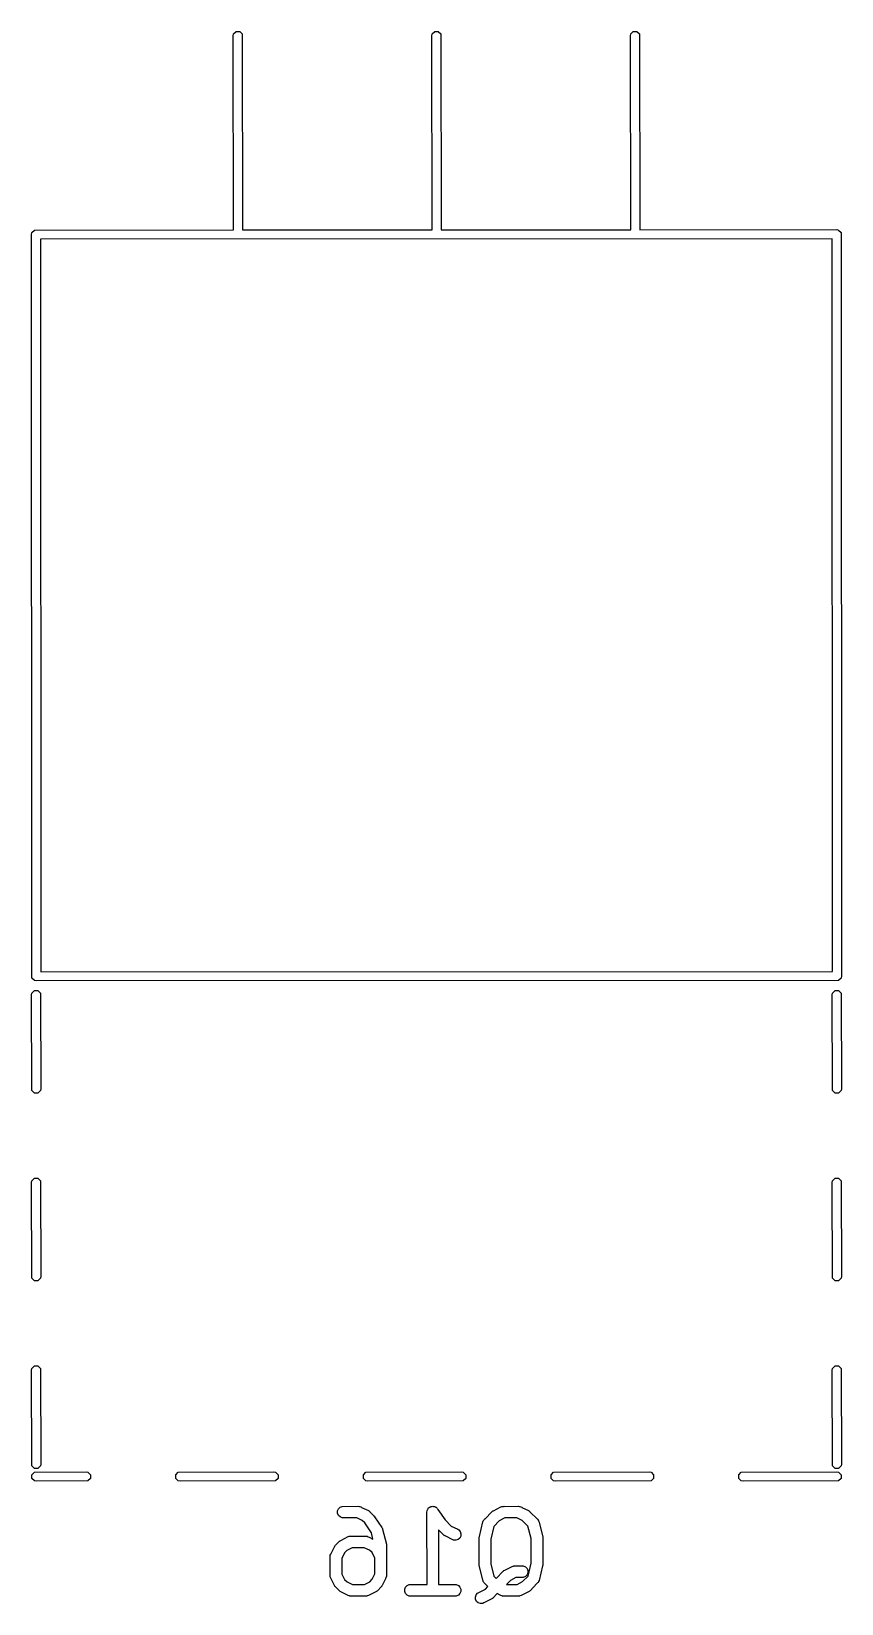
# Model space of a CAD drawing. Extents: x 195 to 310, y -208 to -141.
# Drawn here: x 280.54 to 290.9, y -208.22 to -188.11 of the extents above; entities that cross this region are included whole.
import ezdxf

# ---------------------------------------------------------------- set-up
doc = ezdxf.new("R2010")
doc.units = 0
doc.layers.add('BLACK', color=7, linetype='CONTINUOUS')

msp = doc.modelspace()

# ---------------------------------------------------------------- linework, layer by layer
at = {"layer": 'BLACK', "linetype": 'CONTINUOUS'}
for p, q in [((283.12325, -188.17), (283.127817, -188.147039)), ((283.127675, -190.653433), (283.12325, -188.17)), ((283.127817, -188.147039), (283.160289, -188.114567)), ((283.160289, -188.114567), (283.206211, -188.114567)), ((283.206211, -188.114567), (283.238683, -188.147039)), ((283.238683, -188.147039), (283.243149, -190.653382)), ((285.66325, -188.17), (285.667817, -188.147039)), ((285.667673, -190.652303), (285.66325, -188.17)), ((285.667817, -188.147039), (285.700289, -188.114567)), ((285.700289, -188.114567), (285.746211, -188.114567)), ((285.746211, -188.114567), (285.778683, -188.147039)), ((285.778683, -188.147039), (285.783147, -190.652251)), ((288.20325, -188.17), (288.207817, -188.147039)), ((288.207671, -190.651172), (288.20325, -188.17)), ((288.207817, -188.147039), (288.240289, -188.114567)), ((288.240289, -188.114567), (288.286211, -188.114567)), ((288.286211, -188.114567), (288.318683, -188.147039)), ((288.318683, -188.147039), (288.323145, -190.651121)), ((280.54325, -190.71), (280.547817, -190.687039)), ((280.547817, -200.222961), (280.54325, -190.71)), ((280.547817, -190.687039), (280.580289, -190.654567)), ((280.580289, -190.654567), (283.127675, -190.653433)), ((290.783276, -190.765469), (280.658722, -190.769975)), ((280.658722, -190.769975), (280.663223, -200.14453)), ((283.243149, -190.653382), (285.667673, -190.652303)), ((285.783147, -190.652251), (288.207671, -190.651172)), ((288.323145, -190.651121), (290.84325, -190.65)), ((290.787777, -200.140024), (290.783276, -190.765469)), ((290.84325, -190.65), (290.866211, -190.654567)), ((290.866211, -190.654567), (290.898683, -190.687039)), ((290.898683, -190.687039), (290.90325, -200.2)), ((280.580289, -200.255433), (280.547817, -200.222961)), ((280.60325, -200.26), (280.580289, -200.255433)), ((290.866211, -200.255433), (280.60325, -200.26)), ((280.663223, -200.14453), (290.787777, -200.140024)), ((290.898683, -200.222961), (290.866211, -200.255433)), ((290.90325, -200.2), (290.898683, -200.222961)), ((280.54325, -200.44), (280.547817, -200.417039)), ((280.547817, -201.662961), (280.54325, -200.44)), ((280.547817, -200.417039), (280.580289, -200.384567)), ((280.580289, -200.384567), (280.626211, -200.384567)), ((280.626211, -200.384567), (280.658683, -200.417039)), ((280.658683, -200.417039), (280.66325, -201.64)), ((290.78325, -200.44), (290.787817, -200.417039)), ((290.787817, -201.662961), (290.78325, -200.44)), ((290.787817, -200.417039), (290.820289, -200.384567)), ((290.820289, -200.384567), (290.866211, -200.384567)), ((290.866211, -200.384567), (290.898683, -200.417039)), ((290.898683, -200.417039), (290.90325, -201.64)), ((280.580289, -201.695433), (280.547817, -201.662961)), ((280.626211, -201.695433), (280.580289, -201.695433)), ((280.658683, -201.662961), (280.626211, -201.695433)), ((280.66325, -201.64), (280.658683, -201.662961)), ((290.820289, -201.695433), (290.787817, -201.662961)), ((290.866211, -201.695433), (290.820289, -201.695433)), ((290.898683, -201.662961), (290.866211, -201.695433)), ((290.90325, -201.64), (290.898683, -201.662961)), ((280.54325, -202.84), (280.547817, -202.817039)), ((280.547817, -204.062961), (280.54325, -202.84)), ((280.547817, -202.817039), (280.580289, -202.784567)), ((280.580289, -202.784567), (280.626211, -202.784567)), ((280.626211, -202.784567), (280.658683, -202.817039)), ((280.658683, -202.817039), (280.66325, -204.04)), ((290.78325, -202.84), (290.787817, -202.817039)), ((290.787817, -204.062961), (290.78325, -202.84)), ((290.787817, -202.817039), (290.820289, -202.784567)), ((290.820289, -202.784567), (290.866211, -202.784567)), ((290.866211, -202.784567), (290.898683, -202.817039)), ((290.898683, -202.817039), (290.90325, -204.04)), ((280.580289, -204.095433), (280.547817, -204.062961)), ((280.626211, -204.095433), (280.580289, -204.095433)), ((280.658683, -204.062961), (280.626211, -204.095433)), ((280.66325, -204.04), (280.658683, -204.062961)), ((290.820289, -204.095433), (290.787817, -204.062961)), ((290.866211, -204.095433), (290.820289, -204.095433)), ((290.898683, -204.062961), (290.866211, -204.095433)), ((290.90325, -204.04), (290.898683, -204.062961)), ((280.54325, -205.24), (280.547817, -205.217039)), ((280.547817, -206.462961), (280.54325, -205.24)), ((280.547817, -205.217039), (280.580289, -205.184567)), ((280.580289, -205.184567), (280.626211, -205.184567)), ((280.626211, -205.184567), (280.658683, -205.217039)), ((280.658683, -205.217039), (280.66325, -206.44)), ((290.78325, -205.24), (290.787817, -205.217039)), ((290.787817, -206.462961), (290.78325, -205.24)), ((290.787817, -205.217039), (290.820289, -205.184567)), ((290.820289, -205.184567), (290.866211, -205.184567)), ((290.866211, -205.184567), (290.898683, -205.217039)), ((290.898683, -205.217039), (290.90325, -206.44)), ((280.580289, -206.495433), (280.547817, -206.462961)), ((280.626211, -206.495433), (280.580289, -206.495433)), ((280.658683, -206.462961), (280.626211, -206.495433)), ((280.66325, -206.44), (280.658683, -206.462961)), ((290.820289, -206.495433), (290.787817, -206.462961)), ((290.866211, -206.495433), (290.820289, -206.495433)), ((290.898683, -206.462961), (290.866211, -206.495433)), ((290.90325, -206.44), (290.898683, -206.462961)), ((280.547817, -206.577039), (280.580289, -206.544567)), ((280.547817, -206.622961), (280.547817, -206.577039)), ((280.580289, -206.655433), (280.547817, -206.622961)), ((280.580289, -206.544567), (281.24325, -206.54)), ((280.60325, -206.66), (280.580289, -206.655433)), ((281.266211, -206.655433), (280.60325, -206.66)), ((281.24325, -206.54), (281.266211, -206.544567)), ((281.266211, -206.544567), (281.298683, -206.577039)), ((281.298683, -206.622961), (281.266211, -206.655433)), ((281.298683, -206.577039), (281.298683, -206.622961)), ((282.387817, -206.577039), (282.420289, -206.544567)), ((282.387817, -206.622961), (282.387817, -206.577039)), ((282.420289, -206.655433), (282.387817, -206.622961)), ((282.420289, -206.544567), (283.64325, -206.54)), ((282.44325, -206.66), (282.420289, -206.655433)), ((283.666211, -206.655433), (282.44325, -206.66)), ((283.64325, -206.54), (283.666211, -206.544567)), ((283.666211, -206.544567), (283.698683, -206.577039)), ((283.698683, -206.622961), (283.666211, -206.655433)), ((283.698683, -206.577039), (283.698683, -206.622961)), ((284.787817, -206.577039), (284.820289, -206.544567)), ((284.787817, -206.622961), (284.787817, -206.577039)), ((284.820289, -206.655433), (284.787817, -206.622961)), ((284.820289, -206.544567), (286.04325, -206.54)), ((284.84325, -206.66), (284.820289, -206.655433)), ((286.066211, -206.655433), (284.84325, -206.66)), ((286.04325, -206.54), (286.066211, -206.544567)), ((286.066211, -206.544567), (286.098683, -206.577039)), ((286.098683, -206.622961), (286.066211, -206.655433)), ((286.098683, -206.577039), (286.098683, -206.622961)), ((287.187817, -206.577039), (287.220289, -206.544567)), ((287.187817, -206.622961), (287.187817, -206.577039)), ((287.220289, -206.655433), (287.187817, -206.622961)), ((287.220289, -206.544567), (288.44425, -206.54)), ((287.24325, -206.66), (287.220289, -206.655433)), ((288.467211, -206.655433), (287.24325, -206.66)), ((288.44425, -206.54), (288.467211, -206.544567)), ((288.467211, -206.544567), (288.499683, -206.577039)), ((288.499683, -206.622961), (288.467211, -206.655433)), ((288.499683, -206.577039), (288.499683, -206.622961)), ((289.587817, -206.577039), (289.620289, -206.544567)), ((289.587817, -206.622961), (289.587817, -206.577039)), ((289.620289, -206.655433), (289.587817, -206.622961)), ((289.620289, -206.544567), (290.84325, -206.54)), ((289.64325, -206.66), (289.620289, -206.655433)), ((290.866211, -206.655433), (289.64325, -206.66)), ((290.84325, -206.54), (290.866211, -206.544567)), ((290.866211, -206.544567), (290.898683, -206.577039)), ((290.898683, -206.622961), (290.866211, -206.655433)), ((290.898683, -206.577039), (290.898683, -206.622961)), ((284.459214, -207.040187), (284.470413, -207.013151)), ((284.459214, -207.069451), (284.459214, -207.040187)), ((284.470413, -207.096487), (284.459214, -207.069451)), ((284.470413, -207.013151), (284.491105, -206.992459)), ((284.491105, -207.117179), (284.470413, -207.096487)), ((284.491105, -206.992459), (284.518141, -206.98126)), ((284.518141, -207.128378), (284.491105, -207.117179)), ((284.518141, -206.98126), (284.723249, -206.979819)), ((284.532773, -207.129819), (284.518141, -207.128378)), ((284.703553, -207.128619), (284.532773, -207.129819)), ((284.772083, -207.161871), (284.703553, -207.128619)), ((284.723249, -206.979819), (284.737881, -206.98126)), ((284.737881, -206.98126), (284.74037, -206.982291)), ((284.74037, -206.982291), (284.743058, -206.982482)), ((284.743058, -206.982482), (284.756051, -206.988786)), ((284.756051, -206.988786), (284.764917, -206.992459)), ((284.764917, -206.992459), (284.766139, -206.993681)), ((284.766139, -206.993681), (284.852028, -207.035356)), ((284.852028, -207.035356), (284.858327, -207.03932)), ((284.858327, -207.03932), (284.860155, -207.040078)), ((284.860155, -207.040078), (284.861325, -207.041208)), ((284.861325, -207.041208), (284.864471, -207.043188)), ((284.864471, -207.043188), (284.870103, -207.049682)), ((284.870103, -207.049682), (284.919139, -207.097024)), ((284.919139, -207.097024), (284.919172, -207.097064)), ((284.919172, -207.097064), (284.919194, -207.097079)), ((284.919194, -207.097079), (284.91924, -207.097148)), ((284.91924, -207.097148), (284.928466, -207.108389)), ((284.928466, -207.108389), (284.930987, -207.114476)), ((284.930987, -207.114476), (285.023748, -207.251312)), ((285.60063, -207.05474), (285.600645, -207.054663)), ((285.600635, -207.054766), (285.60063, -207.05474)), ((285.60063, -207.054819), (285.600635, -207.054766)), ((285.601944, -207.980702), (285.60063, -207.054819)), ((285.600645, -207.054663), (285.602071, -207.040187)), ((285.602071, -207.040187), (285.604912, -207.033326)), ((285.604912, -207.033326), (285.606369, -207.026046)), ((285.606369, -207.026046), (285.610457, -207.01994)), ((285.610457, -207.01994), (285.61327, -207.013151)), ((285.61327, -207.013151), (285.61852, -207.0079)), ((285.61852, -207.0079), (285.622652, -207.001731)), ((285.622652, -207.001731), (285.628766, -206.997654)), ((285.628766, -206.997654), (285.633962, -206.992459)), ((285.633962, -206.992459), (285.640822, -206.989617)), ((285.640822, -206.989617), (285.647001, -206.985498)), ((285.647001, -206.985498), (285.654209, -206.984072)), ((285.654209, -206.984072), (285.660998, -206.98126)), ((285.660998, -206.98126), (285.668425, -206.98126)), ((285.668425, -206.98126), (285.675709, -206.979819)), ((285.675709, -206.979819), (285.682914, -206.98126)), ((285.682914, -206.98126), (285.690262, -206.98126)), ((285.690262, -206.98126), (285.697122, -206.984101)), ((285.697122, -206.984101), (285.704403, -206.985558)), ((285.704403, -206.985558), (285.710508, -206.989646)), ((285.710508, -206.989646), (285.717298, -206.992459)), ((285.717298, -206.992459), (285.722548, -206.997709)), ((285.722548, -206.997709), (285.728718, -207.001841)), ((285.728718, -207.001841), (285.733007, -207.008168)), ((285.733007, -207.008168), (285.73799, -207.013151)), ((285.73799, -207.013151), (285.740511, -207.019238)), ((285.740511, -207.019238), (285.832425, -207.154825)), ((286.343525, -207.139726), (286.432121, -207.049405)), ((286.432121, -207.049405), (286.437871, -207.044684)), ((286.437871, -207.044684), (286.43917, -207.043188)), ((286.43917, -207.043188), (286.44058, -207.042461)), ((286.44058, -207.042461), (286.443486, -207.040077)), ((286.443486, -207.040077), (286.452301, -207.036425)), ((286.452301, -207.036425), (286.546851, -206.987737)), ((286.596003, -207.129709), (286.526558, -207.16547)), ((286.546851, -206.987737), (286.560582, -206.982482)), ((286.560582, -206.982482), (286.563271, -206.98229)), ((286.563271, -206.98229), (286.56576, -206.98126)), ((286.56576, -206.98126), (286.579099, -206.981166)), ((286.579099, -206.981166), (286.589772, -206.980408)), ((286.589772, -206.980408), (286.591779, -206.981077)), ((286.591779, -206.981077), (286.770868, -206.979819)), ((286.751172, -207.128619), (286.596003, -207.129709)), ((286.819495, -207.16177), (286.751172, -207.128619)), ((286.770868, -206.979819), (286.7855, -206.98126)), ((286.7855, -206.98126), (286.787989, -206.982291)), ((286.787989, -206.982291), (286.790677, -206.982482)), ((286.790677, -206.982482), (286.80367, -206.988786)), ((286.80367, -206.988786), (286.812536, -206.992459)), ((286.812536, -206.992459), (286.813758, -206.993681)), ((286.813758, -206.993681), (286.899647, -207.035356)), ((286.899647, -207.035356), (286.905946, -207.03932)), ((286.905946, -207.03932), (286.907774, -207.040078)), ((286.907774, -207.040078), (286.908893, -207.041175)), ((286.908893, -207.041175), (286.91209, -207.043188)), ((286.91209, -207.043188), (286.918614, -207.050711)), ((286.918614, -207.050711), (287.014377, -207.144643)), ((284.805148, -207.193794), (284.772083, -207.161871)), ((284.890974, -207.320399), (284.805148, -207.193794)), ((284.911139, -207.398778), (284.890974, -207.320399)), ((285.023748, -207.251312), (285.028052, -207.259386)), ((285.028052, -207.259386), (285.029158, -207.260878)), ((285.029158, -207.260878), (285.029447, -207.262001)), ((285.029447, -207.262001), (285.030665, -207.264286)), ((285.030665, -207.264286), (285.032762, -207.274887)), ((285.032762, -207.274887), (285.081724, -207.4652)), ((285.813602, -207.344646), (285.749532, -207.2818)), ((285.749532, -207.2818), (285.750524, -207.980337)), ((285.832425, -207.154825), (285.912716, -207.233581)), ((285.912716, -207.233581), (285.994885, -207.273451)), ((285.994885, -207.273451), (286.007328, -207.281283)), ((286.007328, -207.281283), (286.026501, -207.303391)), ((286.026501, -207.303391), (286.035755, -207.331152)), ((286.035755, -207.331152), (286.033681, -207.360342)), ((286.271914, -207.365851), (286.317155, -207.179486)), ((286.317155, -207.179486), (286.322102, -207.16564)), ((286.322102, -207.16564), (286.325422, -207.161158)), ((286.325422, -207.161158), (286.327556, -207.156008)), ((286.327556, -207.156008), (286.334437, -207.148991)), ((286.334437, -207.148991), (286.339524, -207.142128)), ((286.339524, -207.142128), (286.343525, -207.139726)), ((286.45609, -207.237311), (286.415976, -207.402559)), ((286.526558, -207.16547), (286.45609, -207.237311)), ((286.893287, -207.234152), (286.819495, -207.16177)), ((286.93398, -207.392323), (286.893287, -207.234152)), ((287.014377, -207.144643), (287.023705, -207.156008)), ((287.023705, -207.156008), (287.025839, -207.161161)), ((287.025839, -207.161161), (287.029158, -207.16564)), ((287.029158, -207.16564), (287.031557, -207.174968)), ((287.031557, -207.174968), (287.034903, -207.183045)), ((287.034903, -207.183045), (287.034903, -207.18797)), ((287.034903, -207.18797), (287.081724, -207.369962)), ((284.376397, -207.583356), (284.418072, -207.497468)), ((284.418072, -207.497468), (284.422036, -207.491168)), ((284.422036, -207.491168), (284.422794, -207.489341)), ((284.422794, -207.489341), (284.423924, -207.48817)), ((284.423924, -207.48817), (284.425904, -207.485025)), ((284.425904, -207.485025), (284.432398, -207.479392)), ((284.432398, -207.479392), (284.47974, -207.430357)), ((284.47974, -207.430357), (284.485489, -207.425638)), ((284.485489, -207.425638), (284.486789, -207.42414)), ((284.486789, -207.42414), (284.488202, -207.423412)), ((284.488202, -207.423412), (284.491105, -207.42103)), ((284.491105, -207.42103), (284.499915, -207.41738)), ((284.499915, -207.41738), (284.59447, -207.368689)), ((284.643622, -207.510661), (284.574831, -207.546085)), ((284.59447, -207.368689), (284.608201, -207.363434)), ((284.608201, -207.363434), (284.61089, -207.363242)), ((284.61089, -207.363242), (284.613379, -207.362212)), ((284.613379, -207.362212), (284.626718, -207.362118)), ((284.626718, -207.362118), (284.637391, -207.36136)), ((284.637391, -207.36136), (284.639398, -207.362029)), ((284.639398, -207.362029), (284.818487, -207.360771)), ((284.798791, -207.509571), (284.643622, -207.510661)), ((284.867321, -207.542823), (284.798791, -207.509571)), ((284.818487, -207.360771), (284.833119, -207.362212)), ((284.833119, -207.362212), (284.835608, -207.363243)), ((284.835608, -207.363243), (284.838296, -207.363434)), ((284.838296, -207.363434), (284.851289, -207.369738)), ((284.851289, -207.369738), (284.860155, -207.373411)), ((284.860155, -207.373411), (284.861377, -207.374633)), ((284.861377, -207.374633), (284.911139, -207.398778)), ((285.081724, -207.4652), (285.082099, -207.467736)), ((285.082099, -207.467736), (285.082522, -207.468758)), ((285.082522, -207.468758), (285.082528, -207.470644)), ((285.082528, -207.470644), (285.083874, -207.479744)), ((285.083874, -207.479744), (285.082593, -207.48835)), ((285.082593, -207.48835), (285.083116, -207.632005)), ((285.820122, -207.352164), (285.813602, -207.344646)), ((285.823315, -207.354174), (285.820122, -207.352164)), ((285.824438, -207.355275), (285.823315, -207.354174)), ((285.82627, -207.356033), (285.824438, -207.355275)), ((285.832565, -207.359996), (285.82627, -207.356033)), ((285.941534, -207.41287), (285.832565, -207.359996)), ((285.970724, -207.414944), (285.941534, -207.41287)), ((285.998486, -207.40569), (285.970724, -207.414944)), ((286.020593, -207.386517), (285.998486, -207.40569)), ((286.033681, -207.360342), (286.020593, -207.386517)), ((286.267297, -207.388152), (286.267548, -207.385598)), ((286.268657, -207.716588), (286.267297, -207.388152)), ((286.267386, -207.384506), (286.26784, -207.382634)), ((286.267548, -207.385598), (286.267386, -207.384506)), ((286.26784, -207.382634), (286.268738, -207.37352)), ((286.268738, -207.37352), (286.271914, -207.365851)), ((286.415976, -207.402559), (286.417279, -207.717313)), ((286.935283, -207.707077), (286.93398, -207.392323)), ((287.081724, -207.369962), (287.082099, -207.372498)), ((287.082099, -207.372498), (287.082522, -207.37352)), ((287.082522, -207.37352), (287.082529, -207.375413)), ((287.082529, -207.375413), (287.083874, -207.384506)), ((287.083874, -207.384506), (287.082602, -207.393048)), ((287.082602, -207.393048), (287.083963, -207.721485)), ((284.362535, -207.626247), (284.363976, -207.611615)), ((284.363827, -207.852851), (284.362535, -207.626247)), ((284.363976, -207.611615), (284.365007, -207.609125)), ((284.365007, -207.609125), (284.365198, -207.606438)), ((284.365198, -207.606438), (284.371502, -207.593444)), ((284.371502, -207.593444), (284.375175, -207.584579)), ((284.375175, -207.584579), (284.376397, -207.583356)), ((284.544587, -207.577412), (284.51129, -207.646034)), ((284.51129, -207.646034), (284.512446, -207.84877)), ((284.574831, -207.546085), (284.544587, -207.577412)), ((284.898648, -207.573067), (284.867321, -207.542823)), ((284.934543, -207.642773), (284.898648, -207.573067)), ((284.935278, -207.844409), (284.934543, -207.642773)), ((285.083116, -207.632005), (285.083374, -207.635627)), ((285.083374, -207.635627), (285.083132, -207.636351)), ((285.083132, -207.636351), (285.083963, -207.864342)), ((286.267386, -207.725131), (286.268657, -207.716588)), ((286.26873, -207.734223), (286.267386, -207.725131)), ((286.268738, -207.736117), (286.26873, -207.734223)), ((286.417279, -207.717313), (286.457972, -207.875485)), ((286.895169, -207.872325), (286.935283, -207.707077)), ((287.083419, -207.727002), (287.082522, -207.736117)), ((287.083874, -207.725131), (287.083419, -207.727002)), ((287.083963, -207.721485), (287.083711, -207.724038)), ((287.083711, -207.724038), (287.083874, -207.725131)), ((284.363124, -207.854961), (284.363827, -207.852851)), ((284.363901, -207.865903), (284.363124, -207.854961)), ((284.363976, -207.878974), (284.363901, -207.865903)), ((284.365007, -207.881463), (284.363976, -207.878974)), ((284.365198, -207.884151), (284.365007, -207.881463)), ((284.370453, -207.897883), (284.365198, -207.884151)), ((284.419143, -207.992435), (284.370453, -207.897883)), ((284.512446, -207.84877), (284.54785, -207.917521)), ((284.54785, -207.917521), (284.579177, -207.947767)), ((284.871665, -207.944504), (284.901911, -207.913175)), ((284.901911, -207.913175), (284.935278, -207.844409)), ((285.070101, -207.907231), (285.028426, -207.993121)), ((285.071323, -207.90601), (285.070101, -207.907231)), ((285.074992, -207.89715), (285.071323, -207.90601)), ((285.0813, -207.884152), (285.074992, -207.89715)), ((285.081491, -207.881462), (285.0813, -207.884152)), ((285.082522, -207.878974), (285.081491, -207.881462)), ((285.083963, -207.864342), (285.082522, -207.878974)), ((286.26916, -207.737138), (286.268738, -207.736117)), ((286.269536, -207.739675), (286.26916, -207.737138)), ((286.316357, -207.921666), (286.269536, -207.739675)), ((286.316357, -207.926592), (286.316357, -207.921666)), ((286.319701, -207.934667), (286.316357, -207.926592)), ((286.322102, -207.943997), (286.319701, -207.934667)), ((286.457972, -207.875485), (286.485248, -207.90224)), ((286.485248, -207.90224), (286.574978, -207.811309)), ((286.574978, -207.811309), (286.580727, -207.80659)), ((286.580727, -207.80659), (286.582027, -207.805092)), ((286.582027, -207.805092), (286.58344, -207.804364)), ((286.58344, -207.804364), (286.586343, -207.801982)), ((286.586343, -207.801982), (286.595153, -207.798332)), ((286.595153, -207.798332), (286.689708, -207.749641)), ((286.669157, -207.927507), (286.616467, -207.980903)), ((286.73905, -207.891515), (286.669157, -207.927507)), ((286.689708, -207.749641), (286.703439, -207.744386)), ((286.703439, -207.744386), (286.706128, -207.744194)), ((286.706128, -207.744194), (286.708617, -207.743164)), ((286.708617, -207.743164), (286.723358, -207.74297)), ((286.723358, -207.74297), (286.732629, -207.742312)), ((286.732629, -207.742312), (286.734179, -207.742828)), ((286.734179, -207.742828), (286.818487, -207.741723)), ((286.833119, -207.890282), (286.73905, -207.891515)), ((286.818487, -207.741723), (286.833119, -207.743164)), ((286.824702, -207.944166), (286.895169, -207.872325)), ((286.833119, -207.743164), (286.860155, -207.754363)), ((286.860155, -207.879083), (286.833119, -207.890282)), ((286.860155, -207.754363), (286.880847, -207.775055)), ((286.880847, -207.858391), (286.860155, -207.879083)), ((286.880847, -207.775055), (286.892046, -207.802091)), ((286.892046, -207.831355), (286.880847, -207.858391)), ((286.892046, -207.802091), (286.892046, -207.831355)), ((287.034105, -207.930151), (287.029158, -207.943997)), ((287.079345, -207.743785), (287.034105, -207.930151)), ((287.082522, -207.736117), (287.079345, -207.743785)), ((284.422793, -208.001247), (284.419143, -207.992435)), ((284.425176, -208.004151), (284.422793, -208.001247)), ((284.425904, -208.005564), (284.425176, -208.004151)), ((284.427402, -208.006863), (284.425904, -208.005564)), ((284.43212, -208.012612), (284.427402, -208.006863)), ((284.481155, -208.059953), (284.43212, -208.012612)), ((284.486789, -208.06645), (284.481155, -208.059953)), ((284.489934, -208.068429), (284.486789, -208.06645)), ((284.491105, -208.06956), (284.489934, -208.068429)), ((284.492932, -208.070317), (284.491105, -208.06956)), ((284.499232, -208.074282), (284.492932, -208.070317)), ((284.585121, -208.115957), (284.499232, -208.074282)), ((284.579177, -207.947767), (284.647706, -207.981018)), ((284.586343, -208.117179), (284.585121, -208.115957)), ((284.595202, -208.120848), (284.586343, -208.117179)), ((284.608201, -208.127156), (284.595202, -208.120848)), ((284.61089, -208.127347), (284.608201, -208.127156)), ((284.613379, -208.128378), (284.61089, -208.127347)), ((284.628011, -208.129819), (284.613379, -208.128378)), ((284.807098, -208.12856), (284.628011, -208.129819)), ((284.647706, -207.981018), (284.802875, -207.979928)), ((284.802875, -207.979928), (284.871665, -207.944504)), ((284.809106, -208.12923), (284.807098, -208.12856)), ((284.819778, -208.128471), (284.809106, -208.12923)), ((284.833119, -208.128378), (284.819778, -208.128471)), ((284.835608, -208.127346), (284.833119, -208.128378)), ((284.838296, -208.127156), (284.835608, -208.127346)), ((284.852028, -208.121901), (284.838296, -208.127156)), ((284.946582, -208.073209), (284.852028, -208.121901)), ((284.955393, -208.06956), (284.946582, -208.073209)), ((284.958295, -208.067177), (284.955393, -208.06956)), ((284.959709, -208.06645), (284.958295, -208.067177)), ((284.961009, -208.06495), (284.959709, -208.06645)), ((284.966759, -208.060232), (284.961009, -208.06495)), ((285.0141, -208.011195), (284.966759, -208.060232)), ((285.020594, -208.005564), (285.0141, -208.011195)), ((285.022573, -208.002418), (285.020594, -208.005564)), ((285.023705, -208.001247), (285.022573, -208.002418)), ((285.024462, -207.999417), (285.023705, -208.001247)), ((285.028426, -207.993121), (285.024462, -207.999417)), ((285.316357, -208.040187), (285.327556, -208.013151)), ((285.316357, -208.069451), (285.316357, -208.040187)), ((285.327556, -208.096487), (285.316357, -208.069451)), ((285.327556, -208.013151), (285.348248, -207.992459)), ((285.348248, -208.117179), (285.327556, -208.096487)), ((285.348248, -207.992459), (285.375284, -207.98126)), ((285.375284, -208.128378), (285.348248, -208.117179)), ((285.375284, -207.98126), (285.601944, -207.980702)), ((285.389916, -208.129819), (285.375284, -208.128378)), ((285.975976, -208.128378), (285.389916, -208.129819)), ((285.750524, -207.980337), (285.961344, -207.979819)), ((285.961344, -207.979819), (285.975976, -207.98126)), ((285.975976, -207.98126), (286.003012, -207.992459)), ((286.003012, -208.117179), (285.975976, -208.128378)), ((286.003012, -207.992459), (286.023704, -208.013151)), ((286.023704, -208.096487), (286.003012, -208.117179)), ((286.023704, -208.013151), (286.034903, -208.040187)), ((286.034903, -208.069451), (286.023704, -208.096487)), ((286.034903, -208.040187), (286.034903, -208.069451)), ((286.220267, -208.140676), (286.229521, -208.112915)), ((286.229521, -208.112915), (286.248694, -208.090807)), ((286.248694, -208.090807), (286.348512, -208.039404)), ((286.325421, -207.948476), (286.322102, -207.943997)), ((286.327555, -207.953628), (286.325421, -207.948476)), ((286.336883, -207.964994), (286.327555, -207.953628)), ((286.380008, -208.007295), (286.336883, -207.964994)), ((286.348512, -208.039404), (286.380008, -208.007295)), ((286.499699, -208.097614), (286.442949, -208.155471)), ((286.537502, -208.115957), (286.499699, -208.097614)), ((286.538724, -208.117179), (286.537502, -208.115957)), ((286.547583, -208.120848), (286.538724, -208.117179)), ((286.560582, -208.127156), (286.547583, -208.120848)), ((286.563271, -208.127347), (286.560582, -208.127156)), ((286.56576, -208.128378), (286.563271, -208.127347)), ((286.580392, -208.129819), (286.56576, -208.128378)), ((286.759479, -208.12856), (286.580392, -208.129819)), ((286.616467, -207.980903), (286.755256, -207.979928)), ((286.755256, -207.979928), (286.824702, -207.944166)), ((286.761487, -208.12923), (286.759479, -208.12856)), ((286.772159, -208.128471), (286.761487, -208.12923)), ((286.7855, -208.128378), (286.772159, -208.128471)), ((286.787989, -208.127346), (286.7855, -208.128378)), ((286.790677, -208.127156), (286.787989, -208.127346)), ((286.804409, -208.121901), (286.790677, -208.127156)), ((286.898963, -208.073209), (286.804409, -208.121901)), ((286.907774, -208.06956), (286.898963, -208.073209)), ((286.910676, -208.067177), (286.907774, -208.06956)), ((286.91209, -208.06645), (286.910676, -208.067177)), ((286.913389, -208.064951), (286.91209, -208.06645)), ((286.919139, -208.060233), (286.913389, -208.064951)), ((287.007734, -207.969909), (286.919139, -208.060233)), ((287.011736, -207.967509), (287.007734, -207.969909)), ((287.016821, -207.960645), (287.011736, -207.967509)), ((287.023705, -207.953628), (287.016821, -207.960645)), ((287.025838, -207.948476), (287.023705, -207.953628)), ((287.029158, -207.943997), (287.025838, -207.948476)), ((286.222341, -208.169866), (286.220267, -208.140676)), ((286.235428, -208.196041), (286.222341, -208.169866)), ((286.257536, -208.215214), (286.235428, -208.196041)), ((286.285297, -208.224468), (286.257536, -208.215214)), ((286.314487, -208.222394), (286.285297, -208.224468)), ((286.328219, -208.217139), (286.314487, -208.222394)), ((286.422775, -208.168446), (286.328219, -208.217139)), ((286.431584, -208.164798), (286.422775, -208.168446)), ((286.434486, -208.162415), (286.431584, -208.164798)), ((286.4359, -208.161688), (286.434486, -208.162415)), ((286.437199, -208.160189), (286.4359, -208.161688)), ((286.442949, -208.155471), (286.437199, -208.160189))]:
    msp.add_line(p, q, dxfattribs=at)

doc.saveas('drawing.dxf')
